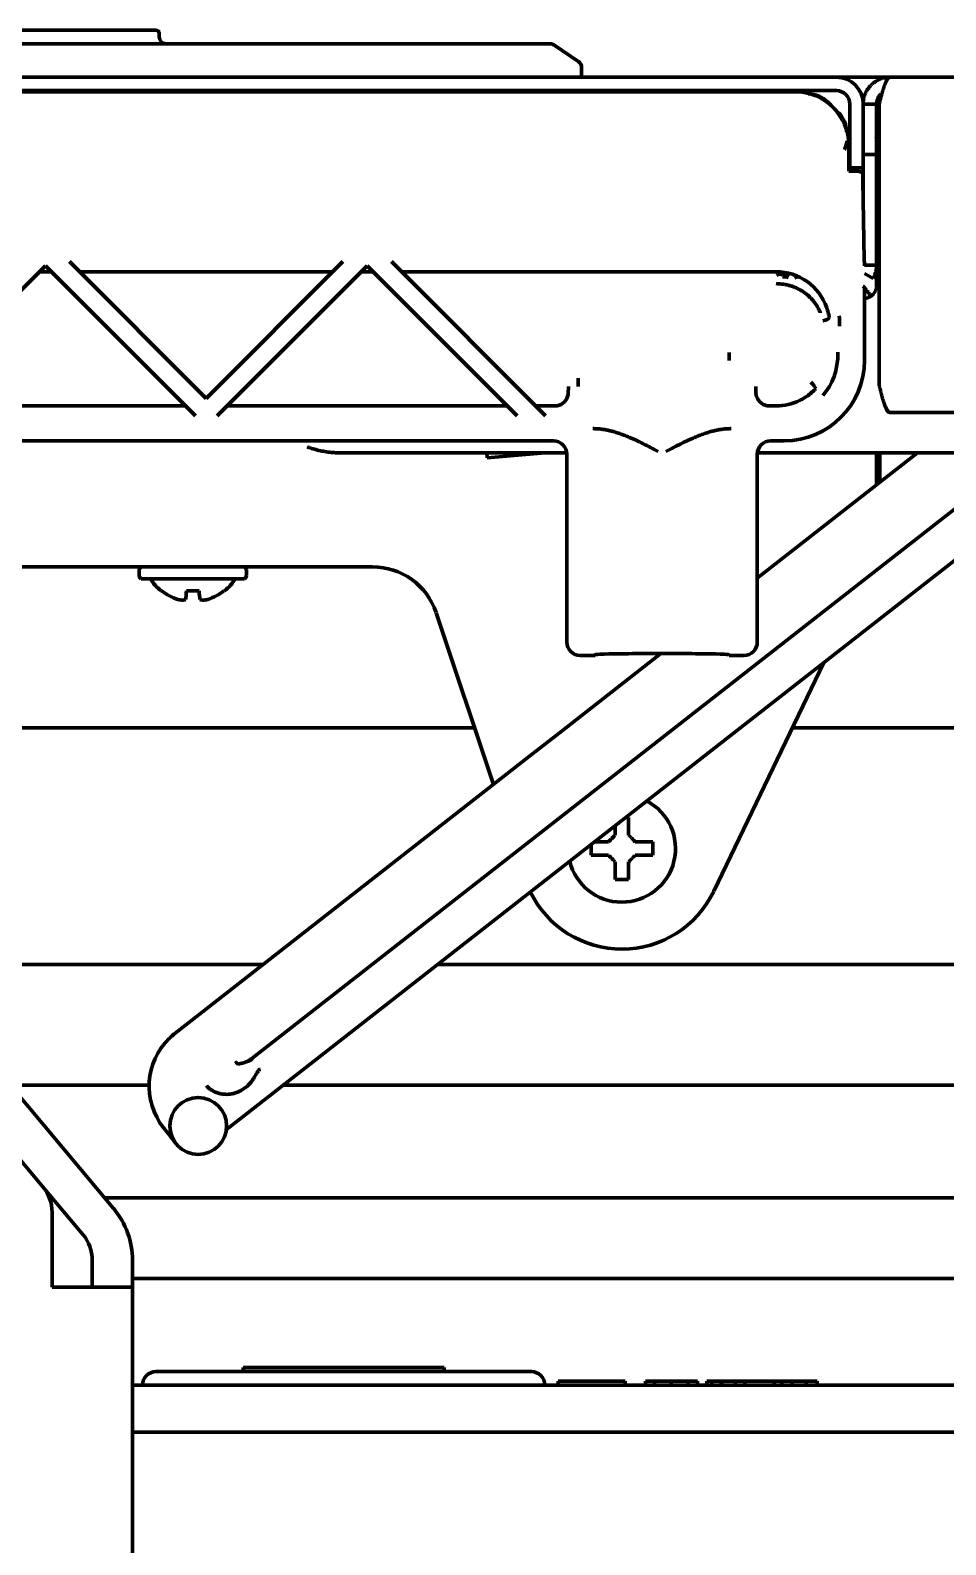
# Model space of a CAD drawing. Header units: inches. Extents: x -3022 to 7311, y 343 to 5680.
# Drawn here: x 2873.8 to 2942.1, y 5491.7 to 5604.6 of the extents above; entities that cross this region are included whole.
import ezdxf

# ---------------------------------------------------------------- set-up
doc = ezdxf.new("R2010")
doc.units = ezdxf.units.IN

msp = doc.modelspace()

# ---------------------------------------------------------------- linework, layer by layer
at = {"linetype": 'Continuous', "lineweight": 70}
for p, q in [((2883.17, 5604.6), (2868.67, 5604.6)), ((2883.42, 5604.1), (2883.42, 5604.35)), ((2791.17, 5603.6), (2910.67, 5603.6)), ((2910.67, 5603.6), (2912.56, 5603.6)), ((2912.85, 5603.51), (2914.7, 5602.25)), ((2813.38, 5601.1), (2933.92, 5601.1)), ((2914.92, 5601.83), (2914.92, 5601.1)), ((2933.92, 5601.1), (2937.42, 5601.1)), ((2937.42, 5601.1), (2937.92, 5601.1)), ((3483.92, 5601.1), (2937.92, 5601.1)), ((2814.7, 5600.1), (2933.92, 5600.1)), ((2814.73, 5600.02), (2930.84, 5600.02)), ((2911.9, 5600.1), (2911.9, 5600.02)), ((2912.67, 5600.02), (2912.67, 5600.1)), ((2913.42, 5600.02), (2913.42, 5600.1)), ((2933.25, 5599.26), (2933.53, 5598.98)), ((2933.8, 5598.71), (2934.08, 5598.43)), ((2934.92, 5599.1), (2934.92, 5594.85)), ((2935.92, 5599.1), (2935.92, 5595.35)), ((2935.92, 5599.1), (2936.92, 5599.1)), ((2936.92, 5599.1), (2936.92, 5595.35)), ((2937.12, 5578.1), (2937.12, 5599.1)), ((2934.97, 5596.6), (2934.86, 5596.46)), ((2934.92, 5596.6), (2934.87, 5596.6)), ((2936.97, 5596.6), (2936.92, 5596.6)), ((2934.84, 5596.02), (2934.84, 5594.1)), ((2935.92, 5595.35), (2935.92, 5594.85)), ((2935.92, 5595.35), (2936.92, 5595.35)), ((2936.92, 5595.35), (2936.92, 5587.1)), ((2937.12, 5596.33), (2937.11, 5596.37)), ((2934.92, 5594.35), (2934.92, 5594.85)), ((2934.92, 5594.1), (2934.92, 5594.35)), ((2934.92, 5594.35), (2935.92, 5594.35)), ((2935.92, 5594.85), (2935.92, 5594.35)), ((2935.92, 5594.35), (2935.92, 5592.35)), ((2935.11, 5594.1), (2934.84, 5594.1)), ((2935.86, 5593.99), (2935.89, 5593.8)), ((2936, 5587.52), (2935.9, 5593.38)), ((2936.92, 5592.5), (2937.12, 5592.5)), ((2886.92, 5577.16), (2876.73, 5587.35)), ((2897.11, 5587.35), (2886.92, 5577.16)), ((2900.73, 5587.35), (2912.23, 5575.85)), ((2863.73, 5575.85), (2874.92, 5587.04)), ((2874.48, 5586.6), (2875.35, 5586.6)), ((2874.92, 5587.04), (2886.11, 5575.85)), ((2877.48, 5586.6), (2896.36, 5586.6)), ((2887.73, 5575.85), (2898.92, 5587.04)), ((2898.48, 5586.6), (2899.35, 5586.6)), ((2898.92, 5587.04), (2910.11, 5575.85)), ((2901.48, 5586.6), (2929.42, 5586.6)), ((2929.44, 5586.6), (2929.62, 5586.29)), ((2929.62, 5586.29), (2929.62, 5586.6)), ((2929.72, 5586.29), (2929.72, 5586.59)), ((2929.72, 5586.29), (2929.88, 5586.57)), ((2929.88, 5586.57), (2929.94, 5586.54)), ((2929.88, 5586.57), (2929.88, 5586.57)), ((2930.02, 5586.52), (2930.02, 5586.1)), ((2930.12, 5586.1), (2930.12, 5586.5)), ((2930.18, 5586.1), (2930.4, 5586.48)), ((2930.82, 5586.35), (2930.96, 5586.1)), ((2931.02, 5586.27), (2931.02, 5586.1)), ((2931.12, 5586.1), (2931.12, 5586.22)), ((2936.01, 5587.1), (2936.92, 5587.1)), ((2936.02, 5586.46), (2936.65, 5586.1)), ((2936.92, 5587.1), (2936.92, 5585.6)), ((2931.18, 5586.1), (2931.22, 5586.17)), ((2936.02, 5579.99), (2936.02, 5584.69)), ((2925.92, 5579.98), (2925.92, 5580.58)), ((2885.36, 5576.6), (2864.48, 5576.6)), ((2909.36, 5576.6), (2888.48, 5576.6)), ((2912.92, 5576.6), (2911.48, 5576.6)), ((2929.42, 5576.6), (2928.92, 5576.6)), ((3483.92, 5576.1), (2937.92, 5576.1)), ((2912.81, 5573.99), (2832.02, 5573.99)), ((2930.02, 5573.99), (2929.02, 5573.99)), ((2890.31, 5527.95), (2948.1, 5573.1)), ((2896.92, 5573.1), (2913.81, 5573.1)), ((2907.87, 5572.72), (2907.84, 5573.11)), ((2907.87, 5572.72), (2912.19, 5573.1)), ((2913.81, 5572.99), (2913.81, 5558.99)), ((2939.98, 5573.1), (2928.02, 5563.75)), ((2928.02, 5572.99), (2928.02, 5558.99)), ((2928.03, 5573.1), (2951.92, 5573.1)), ((2936.92, 5570.7), (2936.92, 5573.1)), ((2937.17, 5570.9), (2937.17, 5573.1)), ((2951.98, 5572.32), (2888.42, 5522.66)), ((2851.52, 5564.6), (2899.32, 5564.6)), ((2881.92, 5564.35), (2881.92, 5563.95)), ((2885.92, 5563.7), (2882.07, 5563.7)), ((2889.77, 5563.7), (2885.92, 5563.7)), ((2889.92, 5563.95), (2889.92, 5564.35)), ((2883.55, 5562.81), (2883.59, 5562.81)), ((2888.24, 5562.81), (2888.29, 5562.81)), ((2904.06, 5561.18), (2908.34, 5548.38)), ((2920.83, 5558.13), (2913.25, 5552.21)), ((2914.81, 5557.99), (2915.42, 5557.99)), ((2915.92, 5558), (2915.92, 5558.05)), ((2925.92, 5558), (2925.92, 5558.05)), ((2926.42, 5557.99), (2927.02, 5557.99)), ((2924.77, 5540.41), (2932.97, 5557.47)), ((2906.94, 5552.6), (2851.01, 5552.6)), ((3491.2, 5552.6), (2930.64, 5552.6)), ((2911.03, 5550.48), (2913.25, 5552.21)), ((2886.38, 5531.22), (2911.03, 5550.48)), ((2915.62, 5543.6), (2915.62, 5543.91)), ((2915.62, 5543.1), (2915.62, 5543.6)), ((2920.22, 5544.1), (2920.22, 5543.6)), ((2920.22, 5543.6), (2920.22, 5543.1)), ((2874.72, 5518.41), (2855.12, 5541.76)), ((2864.75, 5534.95), (2891.16, 5534.95)), ((2865.23, 5534.38), (2880.01, 5516.76)), ((2904.15, 5534.95), (3517.68, 5534.95)), ((2884.58, 5529.82), (2886.38, 5531.22)), ((2890.31, 5527.95), (2890.35, 5527.89)), ((2872.31, 5525.95), (2882.67, 5525.95)), ((2892.63, 5525.95), (3529.2, 5525.95)), ((2877.72, 5514.83), (2874.72, 5518.41)), ((2879.36, 5517.55), (3540.48, 5517.55)), ((2875.42, 5510.9), (2875.42, 5516.48)), ((2878.42, 5510.9), (2878.42, 5512.9)), ((2881.42, 5510.9), (2881.42, 5512.9)), ((2875.42, 5510.9), (2880.61, 5510.9)), ((2881.42, 5510.9), (2880.61, 5510.9)), ((2881.42, 5510.9), (2881.42, 4887.6)), ((2881.43, 5511.55), (3538.41, 5511.55)), ((2883.17, 5504.6), (2911.17, 5504.6)), ((2889.67, 5504.9), (2891.17, 5504.9)), ((2889.67, 5504.9), (2889.67, 5504.6)), ((2891.17, 5504.9), (2903.17, 5504.9)), ((2904.67, 5504.9), (2903.17, 5504.9)), ((2904.67, 5504.6), (2904.67, 5504.9)), ((2913.67, 5503.9), (2913.17, 5503.9)), ((2913.17, 5503.9), (2913.17, 5503.6)), ((2913.67, 5503.9), (2917.67, 5503.9)), ((2918.17, 5503.9), (2917.67, 5503.9)), ((2918.17, 5503.6), (2918.17, 5503.9)), ((2919.67, 5503.9), (2920.35, 5503.9)), ((2919.67, 5503.9), (2919.67, 5503.6)), ((2920.35, 5503.9), (2921.6, 5503.9)), ((2920.35, 5503.9), (2920.35, 5503.6)), ((2921.6, 5503.9), (2922.87, 5503.9)), ((2921.6, 5503.9), (2921.6, 5503.6)), ((2922.87, 5503.9), (2923.57, 5503.9)), ((2922.87, 5503.9), (2922.87, 5503.6)), ((2923.57, 5503.9), (2923.57, 5503.6)), ((2924.25, 5503.9), (2924.63, 5503.9)), ((2924.25, 5503.9), (2924.25, 5503.6)), ((2924.63, 5503.9), (2925.33, 5503.9)), ((2924.63, 5503.9), (2924.63, 5503.6)), ((2925.33, 5503.9), (2925.38, 5503.9)), ((2925.33, 5503.6), (2925.33, 5503.9)), ((2925.38, 5503.9), (2926.39, 5503.9)), ((2925.38, 5503.6), (2925.38, 5503.9)), ((2926.39, 5503.9), (2926.39, 5503.6)), ((2926.39, 5503.9), (2927.08, 5503.9)), ((2927.08, 5503.6), (2927.08, 5503.9)), ((2927.08, 5503.9), (2929.27, 5503.9)), ((2929.27, 5503.9), (2929.85, 5503.9)), ((2929.27, 5503.6), (2929.27, 5503.9)), ((2929.85, 5503.9), (2930.62, 5503.9)), ((2929.85, 5503.6), (2929.85, 5503.9)), ((2930.62, 5503.9), (2931.67, 5503.9)), ((2930.62, 5503.9), (2930.62, 5503.6)), ((2931.67, 5503.9), (2932.49, 5503.9)), ((2931.67, 5503.9), (2931.67, 5503.6)), ((2932.49, 5503.9), (2932.49, 5503.6)), ((2881.42, 5503.6), (3106.3, 5503.6)), ((2881.43, 5500.1), (3194.92, 5500.1))]:
    msp.add_line(p, q, dxfattribs=at)
msp.add_circle((2886.32, 5522.92), 2.12, dxfattribs=at)
for centre, radius, start, end in [((2883.17, 5604.35), 0.25, 0, 90), ((2883.92, 5604.1), 0.5, 180, 270), ((2912.56, 5603.1), 0.5, 55.7131, 90), ((2914.42, 5601.83), 0.5, 0, 55.7131), ((2933.92, 5599.1), 2, 0, 90), ((2898.91, 5599.6), 0.5, 90, 121.887), ((2933.92, 5599.1), 1, 0, 90), ((2929.42, 5582.6), 4, 19.2233, 90), ((2930.2, 5587.25), 0.75, 250, 270), ((2930.52, 5582.78), 3.64, 356.2712, 8.2358), ((2904.99, 5578.02), 9.68, 0.2077, 3.8071), ((2912.92, 5577.6), 1, 270, 342.5858), ((2928.92, 5577.6), 1, 197.4142, 270), ((2929.42, 5580.6), 4, 270, 295.8555), ((2882.2, 5564.35), 0.283, 118.0725, 180), ((2882.2, 5563.95), 0.283, 180, 241.9275), ((2885.92, 5565.7), 3.74, 212.3241, 230.6111), ((2885.92, 5565.7), 3.74, 309.3791, 327.6759), ((2889.63, 5564.35), 0.283, 0, 61.9275), ((2889.63, 5563.95), 0.283, 298.0725, 0), ((2899.32, 5559.6), 5, 18.4841, 90), ((2917.92, 5543.6), 4, 193.4437, 62.5556), ((2917.92, 5543.7), 7.6, 205.9744, 334.3232), ((2887.66, 5525.88), 5, 134.1823, 218.4121), ((2805.39, 5460.64), 100, 37.5821, 38.4121), ((2872.42, 5516.48), 3, 0, 40), ((2875.42, 5512.9), 6, 0, 40), ((2875.42, 5512.9), 3, 0, 40), ((2883.17, 5503.6), 1, 90, 180), ((2911.17, 5503.6), 1, 0, 90)]:
    msp.add_arc(centre, radius, start, end, dxfattribs=at)
for centre, major_axis, ratio, start_param, end_param in [((2930.84, 5596.02), (-2.83, -2.83), 0.999695, 2.356347, 3.926839), ((2931.84, 5597.85), (-0.77, -1.85), 0.999955, 2.748909, 3.534276), ((2932.67, 5597.02), (-1.85, -0.77), 0.999955, 2.748909, 3.534276), ((2935.11, 5593.99), (0.75, 0), 0.140541, 0.017453, 1.570796), ((2935.88, 5592.31), (0, -1.5), 0.017455, 2.356194, 3.001966), ((2935.95, 5584.69), (0, -4), 0.017455, 2.196047, 2.356194), ((2935.95, 5584.69), (0, -4), 0.017455, 1.570796, 1.756592), ((2932.91, 5583.12), (-0.486, -0.116), 0.351085, 1.487352, 2.898615), ((2921.85, 5587.1), (11.14, -9.63), 0.512356, 6.266297, 6.699607), ((2930.02, 5579.99), (4.24, -4.24), 0.999695, 5.497939, 7.068431), ((2932.02, 5578.19), (-0.343, 0.363), 0.244028, 3.410972, 4.965192), ((2912.81, 5572.99), (0.707, 0.707), 0.999695, 5.497939, 7.068431), ((2929.02, 5572.99), (0.707, -0.707), 0.999695, 2.356347, 3.926839), ((2885.91, 5565.72), (3.62, 0.87), 0.997235, 3.804658, 4.177379), ((2885.62, 5565.72), (0.27, 3.72), 0.017407, 3.440796, 3.813517), ((2886.21, 5565.72), (0.27, -3.72), 0.017407, 5.611261, 5.983982), ((2885.92, 5565.72), (3.62, -0.87), 0.997235, 5.247399, 5.62012), ((2885.66, 5565.76), (0.81, 3.6), 0.902278, 3.129444, 3.24631), ((2885.36, 5565.76), (0.38, 3.67), 0.420739, 3.280106, 3.396972), ((2886.47, 5565.76), (0.38, -3.67), 0.420739, 6.027806, 6.144672), ((2886.18, 5565.76), (0.81, -3.6), 0.902278, 6.178468, 6.295334), ((2914.81, 5558.99), (-0.707, -0.707), 0.999695, 5.497939, 7.068431), ((2915.42, 5558), (0.5, 0), 0.017455, 4.712389, 6.283185), ((2920.92, 5558.05), (5, 0), 0.017455, 0, 3.141593), ((2926.42, 5558), (0.5, 0), 0.017455, 3.141593, 4.712389), ((2927.02, 5558.99), (-0.707, 0.707), 0.999695, 2.356347, 3.926839)]:
    msp.add_ellipse(centre, major_axis=major_axis, ratio=ratio, start_param=start_param, end_param=end_param, dxfattribs=at)
for points, degree in [([(2937.92, 5601.1), (2937.88, 5601.1), (2937.81, 5601.1), (2937.7, 5601.09), (2937.59, 5601.07), (2937.49, 5601.05), (2937.38, 5601.03), (2937.28, 5600.99), (2937.18, 5600.96), (2937.08, 5600.91), (2936.98, 5600.87), (2936.89, 5600.81), (2936.8, 5600.75), (2936.71, 5600.69), (2936.62, 5600.62), (2936.54, 5600.55), (2936.47, 5600.47), (2936.39, 5600.39), (2936.33, 5600.31), (2936.26, 5600.22), (2936.2, 5600.13), (2936.15, 5600.04), (2936.1, 5599.94), (2936.06, 5599.84), (2936.02, 5599.74), (2935.99, 5599.63), (2935.96, 5599.53), (2935.94, 5599.42), (2935.93, 5599.31), (2935.92, 5599.21), (2935.92, 5599.13), (2935.92, 5599.1)], 3), ([(2937.12, 5599.1), (2937.13, 5599.13), (2937.14, 5599.2), (2937.17, 5599.31), (2937.2, 5599.41), (2937.22, 5599.51), (2937.25, 5599.62), (2937.28, 5599.72), (2937.3, 5599.82), (2937.33, 5599.91), (2937.36, 5600.01), (2937.38, 5600.1), (2937.41, 5600.19), (2937.44, 5600.27), (2937.46, 5600.36), (2937.49, 5600.44), (2937.52, 5600.51), (2937.54, 5600.59), (2937.57, 5600.65), (2937.6, 5600.72), (2937.62, 5600.78), (2937.65, 5600.83), (2937.68, 5600.88), (2937.7, 5600.93), (2937.73, 5600.97), (2937.76, 5601), (2937.78, 5601.03), (2937.81, 5601.06), (2937.84, 5601.07), (2937.86, 5601.09), (2937.89, 5601.1), (2937.91, 5601.1), (2937.92, 5601.1)], 3), ([(2934.73, 5596.36), (2934.63, 5596.02), (2934.53, 5595.7)], 2), ([(2936.92, 5587.1), (2936.92, 5587.06), (2936.92, 5586.98), (2936.9, 5586.86), (2936.89, 5586.74), (2936.86, 5586.63), (2936.83, 5586.51), (2936.79, 5586.4), (2936.75, 5586.3), (2936.7, 5586.19), (2936.67, 5586.13), (2936.65, 5586.1)], 3), ([(2936.92, 5585.6), (2936.92, 5585.56), (2936.91, 5585.49), (2936.9, 5585.39), (2936.87, 5585.29), (2936.83, 5585.19), (2936.79, 5585.1), (2936.73, 5585.01), (2936.66, 5584.93), (2936.59, 5584.85), (2936.51, 5584.79), (2936.42, 5584.73), (2936.33, 5584.68), (2936.23, 5584.65), (2936.13, 5584.62), (2936.02, 5584.6), (2935.95, 5584.6), (2935.92, 5584.6)], 3), ([(2913.87, 5577.3), (2913.89, 5577.35), (2913.91, 5577.45), (2913.92, 5577.55), (2913.92, 5577.6)], 3), ([(2913.92, 5577.6), (2913.92, 5577.75), (2913.93, 5577.9), (2913.94, 5578.05)], 3), ([(2927.9, 5578.05), (2927.91, 5577.9), (2927.91, 5577.75), (2927.92, 5577.6)], 3), ([(2937.92, 5576.1), (2937.91, 5576.1), (2937.89, 5576.1), (2937.86, 5576.11), (2937.84, 5576.12), (2937.81, 5576.14), (2937.78, 5576.17), (2937.76, 5576.2), (2937.73, 5576.23), (2937.7, 5576.27), (2937.68, 5576.32), (2937.65, 5576.37), (2937.62, 5576.42), (2937.6, 5576.48), (2937.57, 5576.54), (2937.54, 5576.61), (2937.52, 5576.68), (2937.49, 5576.76), (2937.46, 5576.84), (2937.44, 5576.92), (2937.41, 5577.01), (2937.38, 5577.1), (2937.36, 5577.19), (2937.33, 5577.28), (2937.3, 5577.38), (2937.28, 5577.48), (2937.25, 5577.58), (2937.22, 5577.68), (2937.2, 5577.78), (2937.17, 5577.89), (2937.14, 5577.99), (2937.13, 5578.06), (2937.12, 5578.1)], 3), ([(2920.62, 5573.19), (2920.43, 5573.29), (2920.06, 5573.49), (2919.51, 5573.78), (2918.97, 5574.04), (2918.49, 5574.26), (2918.05, 5574.43), (2917.65, 5574.57), (2917.29, 5574.68), (2916.95, 5574.77), (2916.64, 5574.83), (2916.34, 5574.87), (2916.04, 5574.9), (2915.85, 5574.9), (2915.75, 5574.9)], 3), ([(2921.21, 5573.19), (2921.4, 5573.29), (2921.78, 5573.49), (2922.33, 5573.78), (2922.87, 5574.04), (2923.35, 5574.26), (2923.79, 5574.43), (2924.19, 5574.57), (2924.55, 5574.68), (2924.89, 5574.77), (2925.2, 5574.83), (2925.5, 5574.87), (2925.8, 5574.9), (2925.99, 5574.9), (2926.08, 5574.9)], 3), ([(2918.16, 5545.9), (2918.25, 5545.9), (2918.33, 5545.9), (2918.42, 5545.9)], 3), ([(2916.92, 5544.1), (2916.94, 5544.12), (2916.99, 5544.17), (2917.06, 5544.24), (2917.13, 5544.31), (2917.2, 5544.38), (2917.27, 5544.45), (2917.35, 5544.53), (2917.39, 5544.57), (2917.42, 5544.6)], 3), ([(2918.42, 5544.6), (2918.44, 5544.57), (2918.5, 5544.52), (2918.57, 5544.45), (2918.64, 5544.38), (2918.71, 5544.31), (2918.78, 5544.24), (2918.85, 5544.17), (2918.89, 5544.12), (2918.92, 5544.1)], 3), ([(2918.92, 5544.1), (2918.97, 5544.1), (2919.08, 5544.1), (2919.24, 5544.1), (2919.4, 5544.1), (2919.56, 5544.1), (2919.71, 5544.1), (2919.86, 5544.1), (2920.03, 5544.1), (2920.15, 5544.1), (2920.22, 5544.1)], 3), ([(2916.92, 5543.1), (2916.86, 5543.1), (2916.76, 5543.1), (2916.59, 5543.1), (2916.44, 5543.1), (2916.28, 5543.1), (2916.13, 5543.1), (2915.97, 5543.1), (2915.81, 5543.1), (2915.68, 5543.1), (2915.62, 5543.1)], 3), ([(2917.42, 5542.6), (2917.39, 5542.62), (2917.34, 5542.68), (2917.27, 5542.75), (2917.2, 5542.82), (2917.13, 5542.89), (2917.06, 5542.96), (2916.99, 5543.03), (2916.94, 5543.08), (2916.92, 5543.1)], 3), ([(2918.92, 5543.1), (2918.89, 5543.07), (2918.85, 5543.03), (2918.78, 5542.96), (2918.7, 5542.88), (2918.63, 5542.81), (2918.56, 5542.74), (2918.49, 5542.67), (2918.44, 5542.62), (2918.42, 5542.6)], 3), ([(2918.42, 5542.6), (2918.42, 5542.54), (2918.42, 5542.44), (2918.42, 5542.27), (2918.42, 5542.12), (2918.42, 5541.96), (2918.42, 5541.81), (2918.42, 5541.65), (2918.42, 5541.49), (2918.42, 5541.36), (2918.42, 5541.3)], 3), ([(2918.42, 5541.3), (2918.25, 5541.3), (2917.92, 5541.3), (2917.58, 5541.3), (2917.42, 5541.3)], 3), ([(2884.18, 5529.46), (2884.22, 5529.5), (2884.31, 5529.59), (2884.44, 5529.7), (2884.54, 5529.78), (2884.58, 5529.82)], 3), ([(2889.15, 5527.67), (2889.15, 5527.67), (2889.15, 5527.67), (2889.15, 5527.67), (2889.15, 5527.67), (2889.15, 5527.66), (2889.15, 5527.66), (2889.15, 5527.66), (2889.15, 5527.66), (2889.15, 5527.66), (2889.16, 5527.66), (2889.16, 5527.66), (2889.16, 5527.65), (2889.16, 5527.65), (2889.16, 5527.65), (2889.16, 5527.65), (2889.16, 5527.65), (2889.16, 5527.64), (2889.17, 5527.64), (2889.17, 5527.64), (2889.17, 5527.64), (2889.17, 5527.63), (2889.17, 5527.63), (2889.17, 5527.63), (2889.18, 5527.62), (2889.18, 5527.62), (2889.18, 5527.62), (2889.18, 5527.61), (2889.18, 5527.61), (2889.19, 5527.61), (2889.19, 5527.6), (2889.19, 5527.6), (2889.2, 5527.6), (2889.2, 5527.59), (2889.2, 5527.59), (2889.21, 5527.59), (2889.21, 5527.58), (2889.21, 5527.58), (2889.22, 5527.58), (2889.22, 5527.58), (2889.23, 5527.58), (2889.23, 5527.57), (2889.24, 5527.57), (2889.24, 5527.57), (2889.25, 5527.57), (2889.25, 5527.57), (2889.26, 5527.56), (2889.27, 5527.56), (2889.28, 5527.56), (2889.28, 5527.56), (2889.29, 5527.56), (2889.3, 5527.56), (2889.31, 5527.56), (2889.31, 5527.56), (2889.32, 5527.56), (2889.33, 5527.56), (2889.34, 5527.56), (2889.35, 5527.56), (2889.36, 5527.56), (2889.37, 5527.56), (2889.38, 5527.56), (2889.39, 5527.56), (2889.4, 5527.56), (2889.41, 5527.56), (2889.42, 5527.56), (2889.43, 5527.56), (2889.44, 5527.57), (2889.46, 5527.57), (2889.47, 5527.57), (2889.48, 5527.57), (2889.49, 5527.57), (2889.5, 5527.58), (2889.52, 5527.58), (2889.53, 5527.58), (2889.55, 5527.58), (2889.56, 5527.59), (2889.57, 5527.59), (2889.59, 5527.59), (2889.6, 5527.6), (2889.62, 5527.6), (2889.64, 5527.6), (2889.65, 5527.61), (2889.67, 5527.61), (2889.69, 5527.62), (2889.7, 5527.62), (2889.72, 5527.63), (2889.74, 5527.63), (2889.76, 5527.64), (2889.78, 5527.64), (2889.8, 5527.65), (2889.82, 5527.66), (2889.84, 5527.67), (2889.87, 5527.68), (2889.89, 5527.69), (2889.92, 5527.7), (2889.95, 5527.71), (2889.98, 5527.73), (2890.01, 5527.74), (2890.04, 5527.76), (2890.06, 5527.77), (2890.08, 5527.78), (2890.1, 5527.8), (2890.12, 5527.81), (2890.14, 5527.82), (2890.15, 5527.83), (2890.17, 5527.84), (2890.18, 5527.85), (2890.19, 5527.86), (2890.2, 5527.86), (2890.21, 5527.87), (2890.22, 5527.88), (2890.23, 5527.89), (2890.24, 5527.89), (2890.25, 5527.9), (2890.26, 5527.91), (2890.27, 5527.92), (2890.28, 5527.92), (2890.29, 5527.93), (2890.3, 5527.93), (2890.3, 5527.94), (2890.31, 5527.94), (2890.31, 5527.95)], 3), ([(2890.35, 5527.89), (2890.15, 5527.75), (2890, 5527.74)], 2), ([(2890.93, 5527.16), (2890.92, 5527.15), (2890.89, 5527.13), (2890.85, 5527.09), (2890.81, 5527.04), (2890.77, 5526.98), (2890.73, 5526.91), (2890.68, 5526.83), (2890.63, 5526.75), (2890.58, 5526.65), (2890.51, 5526.55), (2890.44, 5526.44), (2890.35, 5526.31), (2890.25, 5526.17), (2890.12, 5526.02), (2889.99, 5525.89), (2889.85, 5525.78), (2889.71, 5525.67), (2889.56, 5525.58), (2889.41, 5525.5), (2889.26, 5525.43), (2889.11, 5525.38), (2888.95, 5525.33), (2888.79, 5525.3), (2888.63, 5525.28), (2888.46, 5525.27), (2888.3, 5525.28), (2888.14, 5525.29), (2887.98, 5525.32), (2887.83, 5525.36), (2887.68, 5525.41), (2887.54, 5525.46), (2887.41, 5525.53), (2887.3, 5525.6), (2887.19, 5525.67), (2887.1, 5525.75), (2887.01, 5525.84), (2886.96, 5525.91), (2886.93, 5525.94)], 3)]:
    msp.add_open_spline(points, degree=degree, dxfattribs=at)
for points, knots in [([(2937.29, 5599.88), (2937.28, 5599.87), (2937.26, 5599.85), (2937.23, 5599.82), (2937.19, 5599.79), (2937.16, 5599.75), (2937.12, 5599.7), (2937.09, 5599.66), (2937.06, 5599.61), (2937.03, 5599.57), (2937.01, 5599.52), (2936.99, 5599.47), (2936.97, 5599.42), (2936.95, 5599.37), (2936.94, 5599.31), (2936.93, 5599.26), (2936.92, 5599.21), (2936.92, 5599.15), (2936.92, 5599.12), (2936.92, 5599.1)], [0, 0, 0, 0, 0.026512, 0.087355, 0.148198, 0.209041, 0.269884, 0.330727, 0.39157, 0.452413, 0.513256, 0.574099, 0.634942, 0.695785, 0.756628, 0.817471, 0.878314, 0.939157, 1, 1, 1, 1]), ([(2936.92, 5598.56), (2936.92, 5598.6), (2936.92, 5598.63), (2936.93, 5598.68), (2936.94, 5598.7), (2936.94, 5598.72), (2936.95, 5598.73), (2936.95, 5598.75), (2936.96, 5598.76), (2936.97, 5598.79), (2936.99, 5598.82), (2937.02, 5598.87), (2937.03, 5598.88), (2937.05, 5598.91), (2937.08, 5598.93), (2937.1, 5598.95), (2937.11, 5598.96)], [0, 0, 0, 0, 0.222377, 0.222377, 0.333565, 0.333565, 0.389159, 0.389159, 0.444753, 0.444753, 0.66713, 0.66713, 0.778318, 0.778318, 0.889507, 1, 1, 1, 1]), ([(2937.12, 5595.87), (2937.11, 5595.89), (2937.11, 5595.91), (2937.1, 5595.96), (2937.1, 5595.98), (2937.09, 5596.02), (2937.08, 5596.04), (2937.06, 5596.14), (2937.05, 5596.21), (2937.02, 5596.3), (2937.02, 5596.33), (2937, 5596.39), (2936.99, 5596.41), (2936.97, 5596.48), (2936.95, 5596.51), (2936.92, 5596.57), (2936.9, 5596.58), (2936.88, 5596.59), (2936.88, 5596.6), (2936.87, 5596.6), (2936.87, 5596.6), (2936.87, 5596.6)], [0, 0, 0, 0, 0.053992, 0.053992, 0.102198, 0.102198, 0.150405, 0.150405, 0.343232, 0.343232, 0.439645, 0.439645, 0.536059, 0.536059, 0.728885, 0.728885, 0.921712, 0.921712, 0.969919, 0.969919, 1, 1, 1, 1]), ([(2937.11, 5596.36), (2937.11, 5596.36), (2937.11, 5596.36), (2937.1, 5596.39), (2937.09, 5596.41), (2937.07, 5596.48), (2937.05, 5596.51), (2937.02, 5596.57), (2937, 5596.58), (2936.98, 5596.59), (2936.98, 5596.6), (2936.97, 5596.6), (2936.97, 5596.6), (2936.97, 5596.6)], [0, 0, 0, 0, 0.003429, 0.003429, 0.174897, 0.174897, 0.517833, 0.517833, 0.860768, 0.860768, 0.946502, 0.946502, 1, 1, 1, 1]), ([(2934.84, 5595.34), (2934.85, 5595.34), (2934.86, 5595.3), (2934.87, 5595.26), (2934.89, 5595.18), (2934.9, 5595.13), (2934.92, 5595.07)], [0, 0, 0, 0, 0.10616, 0.433814, 0.433814, 1, 1, 1, 1]), ([(2936.92, 5595.07), (2936.92, 5595.05), (2936.93, 5595.02), (2936.94, 5594.98), (2936.95, 5594.96), (2936.95, 5594.93), (2936.96, 5594.91), (2936.98, 5594.82), (2936.99, 5594.74), (2937.02, 5594.63), (2937.03, 5594.59), (2937.04, 5594.53), (2937.04, 5594.51), (2937.05, 5594.47), (2937.06, 5594.45), (2937.08, 5594.35), (2937.09, 5594.26), (2937.11, 5594.17), (2937.12, 5594.16), (2937.12, 5594.14)], [0, 0, 0, 0, 0.092942, 0.092942, 0.15507, 0.15507, 0.217197, 0.217197, 0.465706, 0.465706, 0.58996, 0.58996, 0.652087, 0.652087, 0.714215, 0.714215, 0.962724, 0.962724, 1, 1, 1, 1]), ([(2932.72, 5583.53), (2932.71, 5583.57), (2932.69, 5583.61), (2932.66, 5583.69), (2932.64, 5583.73), (2932.58, 5583.85), (2932.54, 5583.92), (2932.42, 5584.14), (2932.32, 5584.28), (2932.16, 5584.48), (2932.11, 5584.54), (2932.02, 5584.63), (2931.99, 5584.66), (2931.93, 5584.72), (2931.9, 5584.75), (2931.75, 5584.89), (2931.62, 5584.99), (2931.41, 5585.13), (2931.33, 5585.18), (2931.22, 5585.24), (2931.18, 5585.26), (2931.11, 5585.3), (2931.07, 5585.32), (2930.95, 5585.38), (2930.87, 5585.42), (2930.7, 5585.48), (2930.62, 5585.51), (2930.49, 5585.55), (2930.42, 5585.57), (2930.36, 5585.59), (2930.31, 5585.6), (2930.29, 5585.61), (2930.17, 5585.63), (2930.08, 5585.65), (2929.8, 5585.69), (2929.61, 5585.71), (2929.42, 5585.71)], [0, 0, 0, 0, 0.03125, 0.03125, 0.0625, 0.0625, 0.125, 0.125, 0.25, 0.25, 0.3125, 0.3125, 0.34375, 0.34375, 0.375, 0.375, 0.5, 0.5, 0.5625, 0.5625, 0.59375, 0.59375, 0.625, 0.625, 0.6875, 0.6875, 0.75, 0.75, 0.78125, 0.796875, 0.796875, 0.8125, 0.8125, 0.875, 0.875, 1, 1, 1, 1]), ([(2936.49, 5584.76), (2936.46, 5584.8), (2936.42, 5584.86), (2936.35, 5584.97), (2936.28, 5585.07), (2936.2, 5585.16), (2936.13, 5585.26), (2936.06, 5585.35), (2935.99, 5585.43), (2935.94, 5585.49), (2935.91, 5585.52), (2935.91, 5585.52)], [0, 0, 0, 0, 0.120431, 0.244204, 0.367977, 0.49175, 0.615523, 0.739296, 0.863068, 0.986841, 1, 1, 1, 1]), ([(2933.39, 5583.19), (2933.37, 5583.31), (2933.34, 5583.44), (2933.27, 5583.68), (2933.24, 5583.8), (2933.19, 5583.92)], [0, 0, 0, 0, 0.5, 0.5, 1, 1, 1, 1]), ([(2927.92, 5577.6), (2927.92, 5577.55), (2927.92, 5577.5), (2927.93, 5577.42), (2927.94, 5577.4), (2927.95, 5577.35), (2927.96, 5577.32), (2927.96, 5577.3)], [0, 0, 0, 0, 0.5, 0.5, 0.75, 0.75, 1, 1, 1, 1]), ([(2931.16, 5577), (2931.28, 5577.05), (2931.39, 5577.11), (2931.6, 5577.24), (2931.7, 5577.31), (2931.91, 5577.45), (2932, 5577.53), (2932.19, 5577.69), (2932.28, 5577.78), (2932.37, 5577.86)], [0, 0, 0, 0, 0.25, 0.25, 0.5, 0.5, 0.75, 0.75, 1, 1, 1, 1]), ([(2894.45, 5573.55), (2894.53, 5573.52), (2894.74, 5573.44), (2895.1, 5573.33), (2895.55, 5573.23), (2896, 5573.15), (2896.46, 5573.11), (2896.76, 5573.1), (2896.92, 5573.1)], [0, 0, 0, 0, 0.089688, 0.271751, 0.453813, 0.635875, 0.817938, 1, 1, 1, 1]), ([(2885.45, 5562.81), (2885.49, 5562.81), (2885.53, 5562.81), (2885.61, 5562.81), (2885.64, 5562.81), (2885.72, 5562.81), (2885.76, 5562.81), (2885.84, 5562.81), (2885.88, 5562.81), (2886, 5562.81), (2886.07, 5562.81), (2886.19, 5562.81), (2886.23, 5562.81), (2886.31, 5562.81), (2886.35, 5562.81), (2886.39, 5562.81)], [0, 0, 0, 0, 0.125, 0.125, 0.25, 0.25, 0.375, 0.375, 0.5, 0.5, 0.75, 0.75, 0.875, 0.875, 1, 1, 1, 1]), ([(2918.42, 5545.9), (2918.42, 5545.7), (2918.42, 5545.49), (2918.42, 5545.16), (2918.42, 5545.05), (2918.42, 5544.83), (2918.42, 5544.71), (2918.42, 5544.6)], [0, 0, 0, 0, 0.5, 0.5, 0.75, 0.75, 1, 1, 1, 1]), ([(2917.42, 5544.6), (2917.42, 5544.65), (2917.42, 5544.76), (2917.42, 5544.92), (2917.42, 5545.08), (2917.42, 5545.21), (2917.42, 5545.29), (2917.42, 5545.32)], [0, 0, 0, 0, 0.220574, 0.441148, 0.661722, 0.882296, 1, 1, 1, 1]), ([(2915.84, 5544.1), (2915.97, 5544.1), (2916.11, 5544.1), (2916.36, 5544.1), (2916.47, 5544.1), (2916.69, 5544.1), (2916.8, 5544.1), (2916.92, 5544.1)], [0, 0, 0, 0, 0.388566, 0.388566, 0.694283, 0.694283, 1, 1, 1, 1]), ([(2917.42, 5541.3), (2917.42, 5541.5), (2917.42, 5541.71), (2917.42, 5542.04), (2917.42, 5542.15), (2917.42, 5542.37), (2917.42, 5542.48), (2917.42, 5542.6)], [0, 0, 0, 0, 0.5, 0.5, 0.75, 0.75, 1, 1, 1, 1]), ([(2920.22, 5543.1), (2920.02, 5543.1), (2919.81, 5543.1), (2919.48, 5543.1), (2919.37, 5543.1), (2919.15, 5543.1), (2919.03, 5543.1), (2918.92, 5543.1)], [0, 0, 0, 0, 0.5, 0.5, 0.75, 0.75, 1, 1, 1, 1])]:
    msp.add_open_spline(points, degree=3, knots=knots, dxfattribs=at)

doc.saveas('drawing.dxf')
